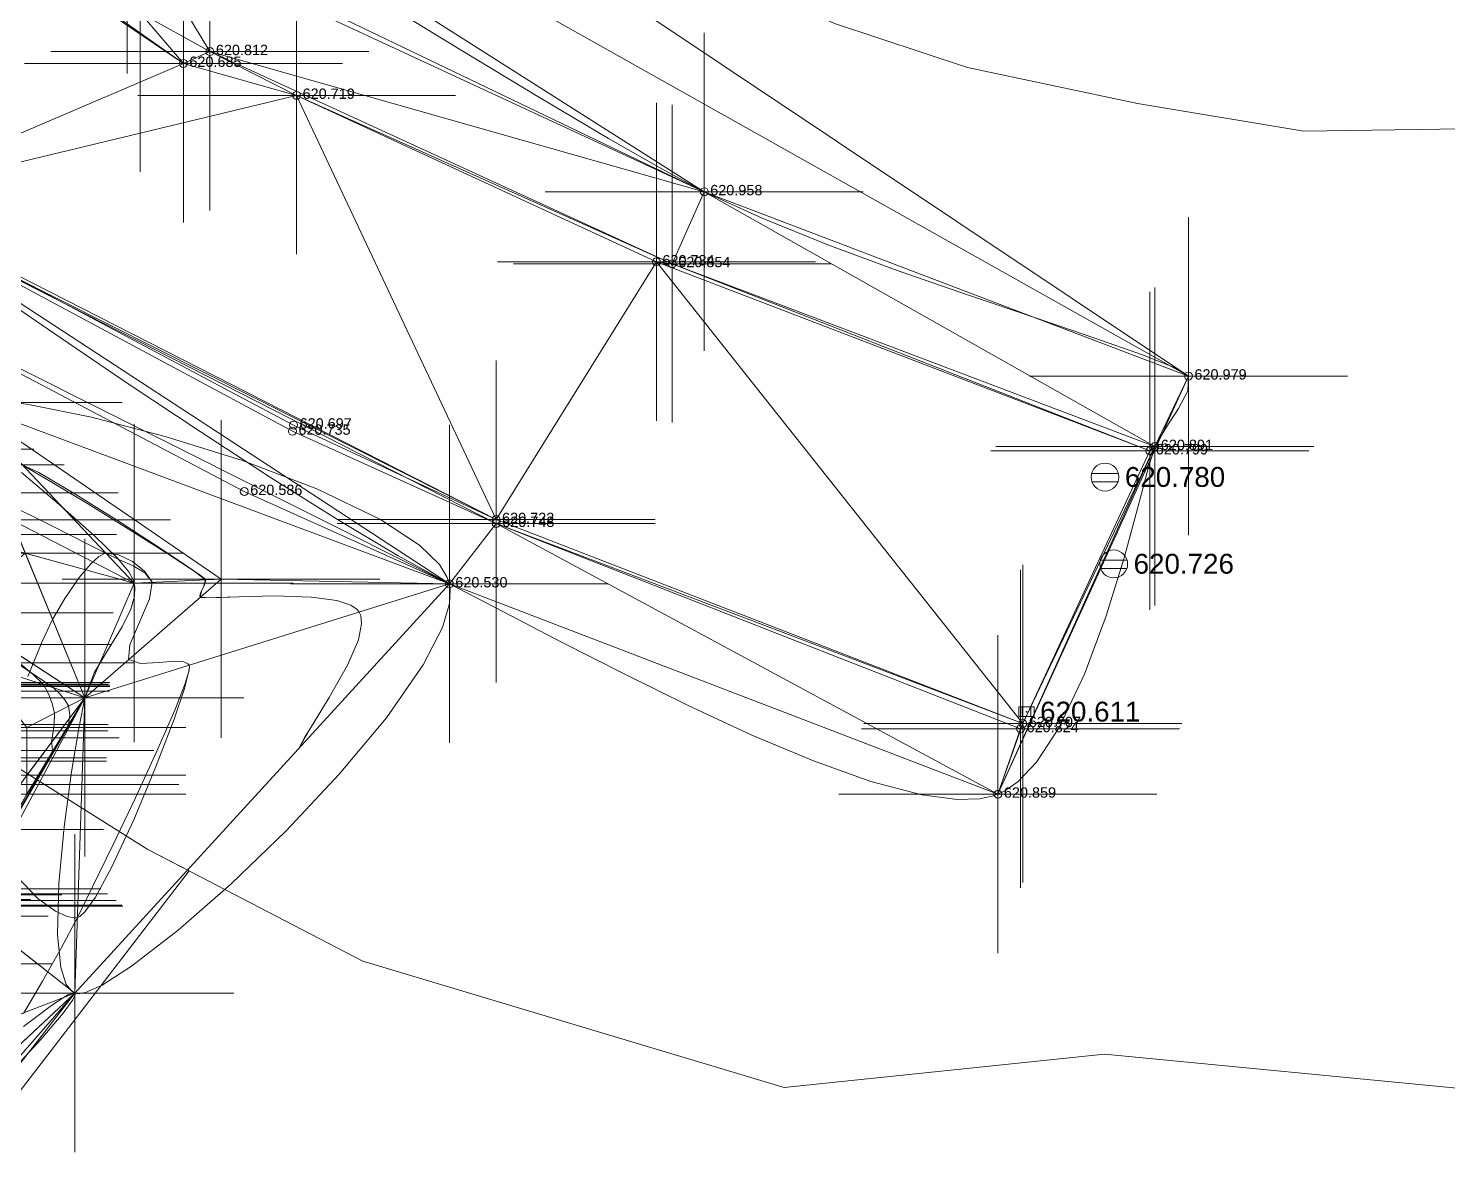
# Model space of a CAD drawing. Header units: metres. Extents: x 7511918 to 7512107, y 4692231 to 4692386.
# Drawn here: x 7512010.97 to 7512037.75, y 4692325.39 to 4692346.96 of the extents above; entities that cross this region are included whole.
import ezdxf

# ---------------------------------------------------------------- set-up
doc = ezdxf.new("R2010")
doc.units = ezdxf.units.M
for name, color, linetype, lineweight in [('Asfallt', 97, 'Continuous', 0), ('asfalt pikat', 97, 'Continuous', 0), ('E4', 36, 'Continuous', 0), ('germimi  modeli pikat', 1, 'Continuous', 0), ('germimi modeli izo hipse', 11, 'Continuous', 0), ('germimi modeli izo hipse krysore', 11, 'Continuous', 0), ('germimi modeli trek', 1, 'Continuous', 0), ('parcela', 7, 'Continuous', 0), ('Parcela Fqinje', 251, 'Continuous', 0), ('Puset fekali', 30, 'Continuous', 0), ('terreni  izohipset themelore', 211, 'Continuous', 0), ('terreni  pikat modelit', 133, 'Continuous', 0), ('terreni izohipset kryesore', 212, 'Continuous', 0), ('terreni trek modelit', 132, 'Continuous', 0), ('trotuar', 155, 'Continuous', 0), ('trotuar pikat', 155, 'Continuous', 0), ('ujmbledhes', 5, 'Continuous', 0), ('vellimi  izo kryesore', 97, 'Continuous', 0), ('vellimi  pikat', 97, 'Continuous', 0), ('vellimi  trek', 97, 'Continuous', 0), ('vellimi izo themelore', 97, 'Continuous', 0)]:
    doc.layers.add(name, color=color, linetype=linetype, lineweight=lineweight)
doc.styles.get("Standard").update_dxf_attribs({"font": 'arial.ttf'})

# ---------------------------------------------------------------- blocks, each defined once
blk = doc.blocks.new('*U18', base_point=(7512015.974, 4692339.477, 620.697))
at = {"layer": 'asfalt pikat', "linetype": 'ByBlock', "lineweight": -2}
blk.add_line((7512015.974, 4692339.477, 620.697), (7512015.974, 4692339.477, 620.697), dxfattribs=at)
blk.add_circle((7512015.974, 4692339.477, 620.697), 0.075, dxfattribs=at)
at = {"layer": 'asfalt pikat', "linetype": 'ByBlock', "insert": (7512016.0865, 4692339.507, 620.697), "char_height": 0.195, "attachment_point": 4}
blk.add_mtext('{\\C256;620.697}', dxfattribs=at)
blk = doc.blocks.new('*U19', base_point=(7512015.952, 4692339.36, 620.735))
at = {"layer": 'trotuar pikat', "linetype": 'ByBlock', "lineweight": -2}
blk.add_line((7512015.952, 4692339.36, 620.735), (7512015.952, 4692339.36, 620.735), dxfattribs=at)
blk.add_circle((7512015.952, 4692339.36, 620.735), 0.075, dxfattribs=at)
at = {"layer": 'trotuar pikat', "linetype": 'ByBlock', "insert": (7512016.0645, 4692339.39, 620.735), "char_height": 0.195, "attachment_point": 4}
blk.add_mtext('{\\C256;620.735}', dxfattribs=at)
blk = doc.blocks.new('*U20', base_point=(7512015.043, 4692338.223, 620.586))
at = {"layer": 'trotuar pikat', "linetype": 'ByBlock', "lineweight": -2}
blk.add_line((7512015.043, 4692338.223, 620.586), (7512015.043, 4692338.223, 620.586), dxfattribs=at)
blk.add_circle((7512015.043, 4692338.223, 620.586), 0.075, dxfattribs=at)
at = {"layer": 'trotuar pikat', "linetype": 'ByBlock', "insert": (7512015.1555, 4692338.253, 620.586), "char_height": 0.195, "attachment_point": 4}
blk.add_mtext('{\\C256;620.586}', dxfattribs=at)
blk = doc.blocks.new('*U21', base_point=(7512018.913, 4692336.479, 620.53))
at = {"layer": 'trotuar pikat', "linetype": 'ByBlock', "lineweight": -2}
blk.add_line((7512018.913, 4692336.479, 620.53), (7512018.913, 4692336.479, 620.53), dxfattribs=at)
blk.add_circle((7512018.913, 4692336.479, 620.53), 0.075, dxfattribs=at)
at = {"layer": 'trotuar pikat', "linetype": 'ByBlock', "insert": (7512019.0255, 4692336.509, 620.53), "char_height": 0.195, "attachment_point": 4}
blk.add_mtext('{\\C256;620.530}', dxfattribs=at)
blk = doc.blocks.new('*U22', base_point=(7512019.798, 4692337.62, 620.748))
at = {"layer": 'trotuar pikat', "linetype": 'ByBlock', "lineweight": -2}
blk.add_line((7512019.798, 4692337.62, 620.748), (7512019.798, 4692337.62, 620.748), dxfattribs=at)
blk.add_circle((7512019.798, 4692337.62, 620.748), 0.075, dxfattribs=at)
at = {"layer": 'trotuar pikat', "linetype": 'ByBlock', "insert": (7512019.9105, 4692337.65, 620.748), "char_height": 0.195, "attachment_point": 4}
blk.add_mtext('{\\C256;620.748}', dxfattribs=at)
blk = doc.blocks.new('*U23', base_point=(7512019.795, 4692337.693, 620.722))
at = {"layer": 'asfalt pikat', "linetype": 'ByBlock', "lineweight": -2}
blk.add_line((7512019.795, 4692337.693, 620.722), (7512019.795, 4692337.693, 620.722), dxfattribs=at)
blk.add_circle((7512019.795, 4692337.693, 620.722), 0.075, dxfattribs=at)
at = {"layer": 'asfalt pikat', "linetype": 'ByBlock', "insert": (7512019.9075, 4692337.723, 620.722), "char_height": 0.195, "attachment_point": 4}
blk.add_mtext('{\\C256;620.722}', dxfattribs=at)
blk = doc.blocks.new('*U24', base_point=(7512022.821, 4692342.556, 620.734))
at = {"layer": 'asfalt pikat', "linetype": 'ByBlock', "lineweight": -2}
blk.add_line((7512022.821, 4692342.556, 620.734), (7512022.821, 4692342.556, 620.734), dxfattribs=at)
blk.add_circle((7512022.821, 4692342.556, 620.734), 0.075, dxfattribs=at)
at = {"layer": 'asfalt pikat', "linetype": 'ByBlock', "insert": (7512022.9335, 4692342.586, 620.734), "char_height": 0.195, "attachment_point": 4}
blk.add_mtext('{\\C256;620.734}', dxfattribs=at)
blk = doc.blocks.new('*U25', base_point=(7512023.121, 4692342.523, 620.854))
at = {"layer": 'trotuar pikat', "linetype": 'ByBlock', "lineweight": -2}
blk.add_line((7512023.121, 4692342.523, 620.854), (7512023.121, 4692342.523, 620.854), dxfattribs=at)
blk.add_circle((7512023.121, 4692342.523, 620.854), 0.075, dxfattribs=at)
at = {"layer": 'trotuar pikat', "linetype": 'ByBlock', "insert": (7512023.2335, 4692342.553, 620.854), "char_height": 0.195, "attachment_point": 4}
blk.add_mtext('{\\C256;620.854}', dxfattribs=at)
blk = doc.blocks.new('*U26', base_point=(7512023.724, 4692343.88, 620.958))
at = {"layer": 'trotuar pikat', "linetype": 'ByBlock', "lineweight": -2}
blk.add_line((7512023.724, 4692343.88, 620.958), (7512023.724, 4692343.88, 620.958), dxfattribs=at)
blk.add_circle((7512023.724, 4692343.88, 620.958), 0.075, dxfattribs=at)
at = {"layer": 'trotuar pikat', "linetype": 'ByBlock', "insert": (7512023.8365, 4692343.91, 620.958), "char_height": 0.195, "attachment_point": 4}
blk.add_mtext('{\\C256;620.958}', dxfattribs=at)
blk = doc.blocks.new('*U27', base_point=(7512032.862, 4692340.402, 620.979))
at = {"layer": 'trotuar pikat', "linetype": 'ByBlock', "lineweight": -2}
blk.add_line((7512032.862, 4692340.402, 620.979), (7512032.862, 4692340.402, 620.979), dxfattribs=at)
blk.add_circle((7512032.862, 4692340.402, 620.979), 0.075, dxfattribs=at)
at = {"layer": 'trotuar pikat', "linetype": 'ByBlock', "insert": (7512032.9745, 4692340.432, 620.979), "char_height": 0.195, "attachment_point": 4}
blk.add_mtext('{\\C256;620.979}', dxfattribs=at)
blk = doc.blocks.new('*U28', base_point=(7512032.228, 4692339.072, 620.891))
at = {"layer": 'trotuar pikat', "linetype": 'ByBlock', "lineweight": -2}
blk.add_line((7512032.228, 4692339.072, 620.891), (7512032.228, 4692339.072, 620.891), dxfattribs=at)
blk.add_circle((7512032.228, 4692339.072, 620.891), 0.075, dxfattribs=at)
at = {"layer": 'trotuar pikat', "linetype": 'ByBlock', "insert": (7512032.3405, 4692339.102, 620.891), "char_height": 0.195, "attachment_point": 4}
blk.add_mtext('{\\C256;620.891}', dxfattribs=at)
blk = doc.blocks.new('*U29', base_point=(7512032.133, 4692338.989, 620.799))
at = {"layer": 'asfalt pikat', "linetype": 'ByBlock', "lineweight": -2}
blk.add_line((7512032.133, 4692338.989, 620.799), (7512032.133, 4692338.989, 620.799), dxfattribs=at)
blk.add_circle((7512032.133, 4692338.989, 620.799), 0.075, dxfattribs=at)
at = {"layer": 'asfalt pikat', "linetype": 'ByBlock', "insert": (7512032.2455, 4692339.019, 620.799), "char_height": 0.195, "attachment_point": 4}
blk.add_mtext('{\\C256;620.799}', dxfattribs=at)
blk = doc.blocks.new('Settling Basin - PK ujrat e zeza')
at = {"color": 21, "lineweight": 0, "flags": 128}
for points in [[(-0.95, 0.27), (0.96, 0.27)], [(-0.95, -0.33), (0.96, -0.33)]]:
    blk.add_lwpolyline(points, dxfattribs=at)
at = {"color": 21, "lineweight": 0}
blk.add_circle((0, 0), 1, dxfattribs=at)
blk = doc.blocks.new('Puset_Kan_Atmosferik')
blk.add_blockref('Settling Basin - PK ujrat e zeza', (0, 0))
blk = doc.blocks.new('*U30', base_point=(7512031.287, 4692338.495, 620.78))
at = {"layer": 'Puset fekali', "color": 0, "linetype": 'ByBlock', "lineweight": -2, "xscale": 0.2624999971783286, "yscale": 0.2624999971783286, "zscale": 0.2624999971783286}
blk.add_blockref('Puset_Kan_Atmosferik', (7512031.287, 4692338.495, 620.78), dxfattribs=at)
at = {"layer": 'Puset fekali', "linetype": 'ByBlock', "insert": (7512031.662, 4692338.495, 620.78), "char_height": 0.375, "attachment_point": 4}
blk.add_mtext('620.780', dxfattribs=at)
blk = doc.blocks.new('*U31', base_point=(7512031.452, 4692336.857, 620.726))
at = {"layer": 'Puset fekali', "color": 0, "linetype": 'ByBlock', "lineweight": -2, "xscale": 0.2624999971783286, "yscale": 0.2624999971783286, "zscale": 0.2624999971783286}
blk.add_blockref('Puset_Kan_Atmosferik', (7512031.452, 4692336.857, 620.726), dxfattribs=at)
at = {"layer": 'Puset fekali', "linetype": 'ByBlock', "insert": (7512031.827, 4692336.857, 620.726), "char_height": 0.375, "attachment_point": 4}
blk.add_mtext('620.726', dxfattribs=at)
blk = doc.blocks.new('grill2')
at = {"color": 5, "lineweight": 0}
for p, q in [((-0.95, 1.04), (-0.95, -1.04)), ((0.95, 1.04), (0.95, -1.04))]:
    blk.add_line(p, q, dxfattribs=at)
blk.add_lwpolyline([(-1.67, 1.04), (1.67, 1.04), (1.67, -1.04), (-1.67, -1.04)], close=True, dxfattribs=at)
blk.add_circle((0, 0), 0.063, dxfattribs=at)
blk = doc.blocks.new('grill')
blk.add_blockref('grill2', (0, 0))
blk = doc.blocks.new('*U32', base_point=(7512029.805, 4692334.066, 620.611))
at = {"layer": 'ujmbledhes', "color": 0, "linetype": 'ByBlock', "lineweight": -2, "xscale": 0.0868476678725996, "yscale": 0.0868476678725996, "zscale": 0.0868476678725996}
blk.add_blockref('grill', (7512029.805, 4692334.066, 620.611), dxfattribs=at)
at = {"layer": 'ujmbledhes', "linetype": 'ByBlock', "insert": (7512030.062, 4692334.066, 620.611), "char_height": 0.375, "attachment_point": 4}
blk.add_mtext('620.611', dxfattribs=at)
blk = doc.blocks.new('*U33', base_point=(7512029.736, 4692333.842, 620.707))
at = {"layer": 'asfalt pikat', "linetype": 'ByBlock', "lineweight": -2}
blk.add_line((7512029.736, 4692333.842, 620.707), (7512029.736, 4692333.842, 620.707), dxfattribs=at)
blk.add_circle((7512029.736, 4692333.842, 620.707), 0.075, dxfattribs=at)
at = {"layer": 'asfalt pikat', "linetype": 'ByBlock', "insert": (7512029.8485, 4692333.872, 620.707), "char_height": 0.195, "attachment_point": 4}
blk.add_mtext('{\\C256;620.707}', dxfattribs=at)
blk = doc.blocks.new('*U34', base_point=(7512029.694, 4692333.746, 620.824))
at = {"layer": 'trotuar pikat', "linetype": 'ByBlock', "lineweight": -2}
blk.add_line((7512029.694, 4692333.746, 620.824), (7512029.694, 4692333.746, 620.824), dxfattribs=at)
blk.add_circle((7512029.694, 4692333.746, 620.824), 0.075, dxfattribs=at)
at = {"layer": 'trotuar pikat', "linetype": 'ByBlock', "insert": (7512029.8065, 4692333.776, 620.824), "char_height": 0.195, "attachment_point": 4}
blk.add_mtext('{\\C256;620.824}', dxfattribs=at)
blk = doc.blocks.new('*U35', base_point=(7512029.266, 4692332.511, 620.859))
at = {"layer": 'trotuar pikat', "linetype": 'ByBlock', "lineweight": -2}
blk.add_line((7512029.266, 4692332.511, 620.859), (7512029.266, 4692332.511, 620.859), dxfattribs=at)
blk.add_circle((7512029.266, 4692332.511, 620.859), 0.075, dxfattribs=at)
at = {"layer": 'trotuar pikat', "linetype": 'ByBlock', "insert": (7512029.3785, 4692332.541, 620.859), "char_height": 0.195, "attachment_point": 4}
blk.add_mtext('{\\C256;620.859}', dxfattribs=at)
blk = doc.blocks.new('*U37', base_point=(7512014.394, 4692346.525, 620.812))
at = {"layer": 'trotuar pikat', "linetype": 'ByBlock', "lineweight": -2}
blk.add_line((7512014.394, 4692346.525, 620.812), (7512014.394, 4692346.525, 620.812), dxfattribs=at)
blk.add_circle((7512014.394, 4692346.525, 620.812), 0.075, dxfattribs=at)
at = {"layer": 'trotuar pikat', "linetype": 'ByBlock', "insert": (7512014.5065, 4692346.555, 620.812), "char_height": 0.195, "attachment_point": 4}
blk.add_mtext('{\\C256;620.812}', dxfattribs=at)
blk = doc.blocks.new('*U44', base_point=(7512013.894, 4692346.303, 620.685))
at = {"layer": 'asfalt pikat', "linetype": 'ByBlock', "lineweight": -2}
blk.add_line((7512013.894, 4692346.303, 620.685), (7512013.894, 4692346.303, 620.685), dxfattribs=at)
blk.add_circle((7512013.894, 4692346.303, 620.685), 0.075, dxfattribs=at)
at = {"layer": 'asfalt pikat', "linetype": 'ByBlock', "insert": (7512014.0065, 4692346.333, 620.685), "char_height": 0.195, "attachment_point": 4}
blk.add_mtext('{\\C256;620.685}', dxfattribs=at)
blk = doc.blocks.new('*U45', base_point=(7512016.031, 4692345.7, 620.719))
at = {"layer": 'asfalt pikat', "linetype": 'ByBlock', "lineweight": -2}
blk.add_line((7512016.031, 4692345.7, 620.719), (7512016.031, 4692345.7, 620.719), dxfattribs=at)
blk.add_circle((7512016.031, 4692345.7, 620.719), 0.075, dxfattribs=at)
at = {"layer": 'asfalt pikat', "linetype": 'ByBlock', "insert": (7512016.1435, 4692345.73, 620.719), "char_height": 0.195, "attachment_point": 4}
blk.add_mtext('{\\C256;620.719}', dxfattribs=at)

msp = doc.modelspace()

# ---------------------------------------------------------------- linework, layer by layer
at = {"layer": 'Asfallt'}
msp.add_polyline3d([(7512032.133, 4692338.989, 620.799), (7512022.821, 4692342.556, 620.734), (7512016.031, 4692345.7, 620.719), (7512013.894, 4692346.303, 620.685), (7512011.493, 4692347.938, 620.717), (7512009.538, 4692349.372, 620.639), (7512000.086, 4692357.084, 620.646), (7511983.357, 4692371.604, 620.635), (7511979.545, 4692367.785, 620.538), (7511993.109, 4692355.881, 620.486), (7512002.953, 4692347.506, 620.551), (7512007.926, 4692343.747, 620.612), (7512015.974, 4692339.477, 620.697), (7512019.795, 4692337.693, 620.722), (7512029.736, 4692333.842, 620.707), (7512032.133, 4692338.989, 620.799)], dxfattribs=at)
at = {"layer": 'E4'}
for points in [[(7511985.465, 4692356.412, 620.13), (7511989.434, 4692356.897, 620.629), (7511992.4, 4692354.113, 620.492), (7512004.649, 4692344.085, 620.645), (7512007.803, 4692341.526, 620.694), (7512009.739, 4692339.9, 620.701), (7512014.604, 4692336.571, 620.293), (7512012.964, 4692336.495, 618.664)], [(7512012.032, 4692334.332, 618.387), (7512012.964, 4692336.495, 618.664), (7512006.286, 4692339.943, 618.776), (7511999.424, 4692346.141, 619.116), (7511992.507, 4692351.43, 619.171), (7511985.465, 4692356.412, 620.13), (7511983.029, 4692352.493, 619.77)], [(7512005.565, 4692338.523, 618.335), (7512012.032, 4692334.332, 618.387), (7512009.997, 4692330.538, 619.22)], [(7511997.223, 4692309.646, 617.36), (7512001.945, 4692316, 617.473), (7512006.399, 4692321.759, 618.485), (7512011.847, 4692328.753, 619.211), (7512012.032, 4692334.332, 618.387)]]:
    msp.add_polyline3d(points, dxfattribs=at)
at = {"layer": 'germimi  modeli pikat', "color": 1, "linetype": 'Continuous', "lineweight": 0}
for p, q in [((7512013.075, 4692346.408, 620.804), (7512013.075, 4692348.108, 620.804)), ((7512014.394, 4692345.675, 620.812), (7512014.394, 4692347.375, 620.812)), ((7512013.894, 4692345.453, 620.685), (7512013.894, 4692347.153, 620.685)), ((7512016.031, 4692344.85, 620.719), (7512016.031, 4692346.55, 620.719)), ((7512013.044, 4692346.303, 620.685), (7512014.744, 4692346.303, 620.685)), ((7512013.544, 4692346.525, 620.812), (7512015.244, 4692346.525, 620.812)), ((7512015.181, 4692345.7, 620.719), (7512016.881, 4692345.7, 620.719)), ((7512023.724, 4692343.03, 620.958), (7512023.724, 4692344.73, 620.958)), ((7512022.874, 4692343.88, 620.958), (7512024.574, 4692343.88, 620.958)), ((7512022.821, 4692341.706, 620.734), (7512022.821, 4692343.406, 620.734)), ((7512023.121, 4692341.673, 620.854), (7512023.121, 4692343.373, 620.854)), ((7512021.971, 4692342.556, 620.734), (7512023.671, 4692342.556, 620.734)), ((7512022.271, 4692342.523, 620.854), (7512023.971, 4692342.523, 620.854)), ((7512032.862, 4692339.552, 620.979), (7512032.862, 4692341.252, 620.979)), ((7512032.012, 4692340.402, 620.979), (7512033.712, 4692340.402, 620.979)), ((7512032.133, 4692338.139, 620.799), (7512032.133, 4692339.839, 620.799)), ((7512032.228, 4692338.222, 620.891), (7512032.228, 4692339.922, 620.891)), ((7512031.378, 4692339.072, 620.891), (7512033.078, 4692339.072, 620.891)), ((7512031.283, 4692338.989, 620.799), (7512032.983, 4692338.989, 620.799)), ((7512019.795, 4692336.843, 620.722), (7512019.795, 4692338.543, 620.722)), ((7512019.798, 4692336.77, 620.748), (7512019.798, 4692338.47, 620.748)), ((7512018.945, 4692337.693, 620.722), (7512020.645, 4692337.693, 620.722)), ((7512018.948, 4692337.62, 620.748), (7512020.648, 4692337.62, 620.748)), ((7512012.964, 4692335.645, 618.664), (7512012.964, 4692337.345, 618.664)), ((7512014.604, 4692335.721, 620.293), (7512014.604, 4692337.421, 620.293)), ((7512018.913, 4692335.629, 620.53), (7512018.913, 4692337.329, 620.53)), ((7512012.114, 4692336.495, 618.664), (7512013.814, 4692336.495, 618.664)), ((7512013.754, 4692336.571, 620.293), (7512015.454, 4692336.571, 620.293)), ((7512018.063, 4692336.479, 620.53), (7512019.763, 4692336.479, 620.53)), ((7512012.032, 4692333.482, 618.387), (7512012.032, 4692335.182, 618.387)), ((7512029.694, 4692332.896, 620.824), (7512029.694, 4692334.596, 620.824)), ((7512029.736, 4692332.992, 620.707), (7512029.736, 4692334.692, 620.707)), ((7512011.182, 4692334.332, 618.387), (7512012.882, 4692334.332, 618.387)), ((7512010.087, 4692333.772, 617.006), (7512011.787, 4692333.772, 617.006)), ((7512028.844, 4692333.746, 620.824), (7512030.544, 4692333.746, 620.824)), ((7512028.886, 4692333.842, 620.707), (7512030.586, 4692333.842, 620.707)), ((7512009.485, 4692333.332, 616.991), (7512011.185, 4692333.332, 616.991)), ((7512029.266, 4692331.661, 620.859), (7512029.266, 4692333.361, 620.859)), ((7512010.089, 4692332.513, 617.006), (7512011.789, 4692332.513, 617.006)), ((7512028.416, 4692332.511, 620.859), (7512030.116, 4692332.511, 620.859)), ((7512011.847, 4692327.903, 619.211), (7512011.847, 4692329.603, 619.211)), ((7512010.997, 4692328.753, 619.211), (7512012.697, 4692328.753, 619.211))]:
    msp.add_line(p, q, dxfattribs=at)
at = {"layer": 'germimi modeli izo hipse', "color": 11, "linetype": 'Continuous', "lineweight": 0, "elevation": 620}
msp.add_lwpolyline([(7512016.074, 4692333.375), (7512016.103, 4692333.435), (7512016.187, 4692333.585), (7512016.362, 4692333.872), (7512016.647, 4692334.333), (7512016.997, 4692334.956), (7512017.196, 4692335.425), (7512017.256, 4692335.723), (7512017.24, 4692335.882), (7512017.211, 4692335.948), (7512017.174, 4692335.996), (7512017.056, 4692336.076), (7512016.79, 4692336.164), (7512016.311, 4692336.23), (7512015.615, 4692336.252), (7512014.941, 4692336.238), (7512014.509, 4692336.221), (7512014.295, 4692336.217), (7512014.221, 4692336.222), (7512014.209, 4692336.227), (7512014.202, 4692336.249), (7512014.218, 4692336.309), (7512014.276, 4692336.42), (7512014.309, 4692336.557), (7512014.098, 4692336.718), (7512013.579, 4692337.058), (7512012.873, 4692337.504), (7512012.102, 4692337.981), (7512011.387, 4692338.414), (7512010.849, 4692338.728)], dxfattribs=at)
at = {"layer": 'germimi modeli izo hipse krysore', "color": 11, "linetype": 'Continuous', "lineweight": 0}
for points, elevation in [([(7512010.874, 4692328.374), (7512011.232, 4692328.982), (7512011.587, 4692329.604), (7512011.894, 4692330.182), (7512012.187, 4692330.772), (7512012.568, 4692331.559), (7512012.987, 4692332.442), (7512013.392, 4692333.322), (7512013.73, 4692334.099), (7512013.918, 4692334.58), (7512013.993, 4692334.825), (7512014.006, 4692334.921), (7512014, 4692334.946), (7512013.977, 4692334.973), (7512013.9, 4692335.007), (7512013.728, 4692335.019), (7512013.438, 4692334.996), (7512013.081, 4692334.974), (7512012.859, 4692335.052), (7512012.882, 4692335.332), (7512013.065, 4692335.76), (7512013.256, 4692336.198), (7512013.302, 4692336.511), (7512013.168, 4692336.685), (7512012.948, 4692336.818), (7512012.688, 4692336.934), (7512012.432, 4692337.057), (7512012.103, 4692337.226), (7512011.433, 4692337.561), (7512010.536, 4692338.007)], 619), ([(7512010.712, 4692332.037), (7512011.235, 4692332.947), (7512011.59, 4692333.571), (7512011.726, 4692333.822), (7512011.752, 4692334.001), (7512011.725, 4692334.175), (7512011.659, 4692334.291), (7512011.555, 4692334.41), (7512011.437, 4692334.522), (7512011.14, 4692334.725), (7512010.454, 4692335.178)], 618)]:
    msp.add_lwpolyline(points, dxfattribs=dict(at, elevation=elevation))
at = {"layer": 'germimi modeli trek', "color": 1, "linetype": 'Continuous', "lineweight": 0}
for points in [[(7512023.724, 4692343.88, 620.958), (7512001.076, 4692358.261, 620.755), (7512012.83, 4692349.111, 620.874)], [(7512009.538, 4692349.372, 620.639), (7512007.926, 4692343.747, 620.612), (7512013.894, 4692346.303, 620.685)], [(7512013.894, 4692346.303, 620.685), (7512013.075, 4692347.258, 620.804), (7512009.538, 4692349.372, 620.639)], [(7512012.83, 4692349.111, 620.874), (7512013.075, 4692347.258, 620.804), (7512014.394, 4692346.525, 620.812)], [(7512023.724, 4692343.88, 620.958), (7512012.83, 4692349.111, 620.874), (7512014.394, 4692346.525, 620.812)], [(7512013.075, 4692347.258, 620.804), (7512013.894, 4692346.303, 620.685), (7512014.394, 4692346.525, 620.812)], [(7512016.031, 4692345.7, 620.719), (7512013.894, 4692346.303, 620.685), (7512007.926, 4692343.747, 620.612)], [(7512014.394, 4692346.525, 620.812), (7512013.894, 4692346.303, 620.685), (7512016.031, 4692345.7, 620.719)], [(7512016.031, 4692345.7, 620.719), (7512023.121, 4692342.523, 620.854), (7512014.394, 4692346.525, 620.812)], [(7512023.724, 4692343.88, 620.958), (7512014.394, 4692346.525, 620.812), (7512023.121, 4692342.523, 620.854)], [(7512016.031, 4692345.7, 620.719), (7512007.926, 4692343.747, 620.612), (7512019.795, 4692337.693, 620.722)], [(7512016.031, 4692345.7, 620.719), (7512022.821, 4692342.556, 620.734), (7512023.121, 4692342.523, 620.854)], [(7512019.795, 4692337.693, 620.722), (7512022.821, 4692342.556, 620.734), (7512016.031, 4692345.7, 620.719)], [(7512032.228, 4692339.072, 620.891), (7512023.724, 4692343.88, 620.958), (7512023.121, 4692342.523, 620.854)], [(7512032.228, 4692339.072, 620.891), (7512032.862, 4692340.402, 620.979), (7512023.724, 4692343.88, 620.958)], [(7512007.882, 4692343.688, 620.67), (7512007.119, 4692342.389, 620.714), (7512018.913, 4692336.479, 620.53)], [(7512019.795, 4692337.693, 620.722), (7512007.926, 4692343.747, 620.612), (7512007.882, 4692343.688, 620.67)], [(7512019.795, 4692337.693, 620.722), (7512007.882, 4692343.688, 620.67), (7512019.798, 4692337.62, 620.748)], [(7512007.882, 4692343.688, 620.67), (7512018.913, 4692336.479, 620.53), (7512019.798, 4692337.62, 620.748)], [(7512029.736, 4692333.842, 620.707), (7512022.821, 4692342.556, 620.734), (7512019.795, 4692337.693, 620.722)], [(7512029.736, 4692333.842, 620.707), (7512032.133, 4692338.989, 620.799), (7512022.821, 4692342.556, 620.734)], [(7512032.133, 4692338.989, 620.799), (7512023.121, 4692342.523, 620.854), (7512022.821, 4692342.556, 620.734)], [(7512023.121, 4692342.523, 620.854), (7512032.133, 4692338.989, 620.799), (7512032.228, 4692339.072, 620.891)], [(7512007.119, 4692342.389, 620.714), (7512009.739, 4692339.9, 620.701), (7512018.913, 4692336.479, 620.53)], [(7512005.565, 4692338.523, 618.335), (7512012.964, 4692336.495, 618.664), (7512006.286, 4692339.943, 618.776)], [(7512012.964, 4692336.495, 618.664), (7512009.739, 4692339.9, 620.701), (7512006.286, 4692339.943, 618.776)], [(7512014.604, 4692336.571, 620.293), (7512009.739, 4692339.9, 620.701), (7512012.964, 4692336.495, 618.664)], [(7512009.739, 4692339.9, 620.701), (7512014.604, 4692336.571, 620.293), (7512018.913, 4692336.479, 620.53)], [(7512029.266, 4692332.511, 620.859), (7512032.228, 4692339.072, 620.891), (7512029.736, 4692333.842, 620.707)], [(7512032.228, 4692339.072, 620.891), (7512032.133, 4692338.989, 620.799), (7512029.736, 4692333.842, 620.707)], [(7512005.565, 4692338.523, 618.335), (7512009.973, 4692334.989, 617.048), (7512012.032, 4692334.332, 618.387)], [(7512005.565, 4692338.523, 618.335), (7512012.032, 4692334.332, 618.387), (7512012.964, 4692336.495, 618.664)], [(7512019.798, 4692337.62, 620.748), (7512018.913, 4692336.479, 620.53), (7512029.266, 4692332.511, 620.859)], [(7512019.795, 4692337.693, 620.722), (7512019.798, 4692337.62, 620.748), (7512029.736, 4692333.842, 620.707)], [(7512019.798, 4692337.62, 620.748), (7512029.694, 4692333.746, 620.824), (7512029.736, 4692333.842, 620.707)], [(7512019.798, 4692337.62, 620.748), (7512029.266, 4692332.511, 620.859), (7512029.694, 4692333.746, 620.824)], [(7512018.913, 4692336.479, 620.53), (7512012.032, 4692334.332, 618.387), (7512011.847, 4692328.753, 619.211)], [(7512014.604, 4692336.571, 620.293), (7512012.964, 4692336.495, 618.664), (7512012.032, 4692334.332, 618.387)], [(7512018.913, 4692336.479, 620.53), (7512014.604, 4692336.571, 620.293), (7512012.032, 4692334.332, 618.387)], [(7512012.032, 4692334.332, 618.387), (7512009.973, 4692334.989, 617.048), (7512010.937, 4692333.772, 617.006)], [(7512012.032, 4692334.332, 618.387), (7512010.939, 4692332.513, 617.006), (7512005.204, 4692322.547, 618.345)], [(7512005.204, 4692322.547, 618.345), (7512011.847, 4692328.753, 619.211), (7512012.032, 4692334.332, 618.387)], [(7512012.032, 4692334.332, 618.387), (7512010.937, 4692333.772, 617.006), (7512010.939, 4692332.513, 617.006)], [(7512029.266, 4692332.511, 620.859), (7512029.736, 4692333.842, 620.707), (7512029.694, 4692333.746, 620.824)], [(7512005.204, 4692322.547, 618.345), (7512006.399, 4692321.759, 618.485), (7512011.847, 4692328.753, 619.211)]]:
    msp.add_3dface(points, dxfattribs=at)
at = {"layer": 'parcela', "elevation": 609.752}
msp.add_lwpolyline([(7512014.001, 4692331.061), (7512007.601, 4692322.736), (7511996.728, 4692308.593), (7511996.478, 4692308.808), (7511984.225, 4692318.67), (7511979.511, 4692314.209), (7511960.838, 4692336.459), (7511966.627, 4692340.808), (7511982.769, 4692353.148), (7511985.853, 4692355.253), (7512004.361, 4692337.945), (7512007.31, 4692335.187), (7512013.22, 4692331.467), (7512014.001, 4692331.061)], dxfattribs=at)
at = {"layer": 'Parcela Fqinje', "elevation": 609.752, "flags": 128}
for points in [[(7511974.444, 4692386.499), (7511982.192, 4692379.356), (7511989.322, 4692375.776), (7512002.111, 4692365.206), (7512002.731, 4692365.836), (7512004.481, 4692364.366), (7512004.091, 4692363.636), (7512019.171, 4692351.116), (7512021.061, 4692349.675), (7512021.771, 4692350.405), (7512023.541, 4692349.225), (7512023.161, 4692348.425), (7512026.181, 4692347.055), (7512028.691, 4692346.225), (7512031.9, 4692345.545), (7512035.04, 4692345.025), (7512038.46, 4692345.075)], [(7512100.154, 4692320.526), (7512099.37, 4692321.114), (7512090.4, 4692328.334), (7512084.23, 4692331.224), (7512078.21, 4692330.164), (7512066.38, 4692329.075), (7512056.28, 4692327.065), (7512044.93, 4692326.926), (7512038.19, 4692326.936), (7512031.28, 4692327.606), (7512025.23, 4692326.976), (7512017.28, 4692329.357), (7512013.22, 4692331.467), (7512007.31, 4692335.187), (7511984.021, 4692356.967), (7511973.491, 4692368.387), (7511969.121, 4692372.097), (7511960.895, 4692377.202)]]:
    msp.add_lwpolyline(points, dxfattribs=at)
at = {"layer": 'terreni  izohipset themelore', "color": 211, "linetype": 'Continuous', "lineweight": 0, "elevation": 619}
msp.add_lwpolyline([(7512010.743, 4692330.961), (7512011.148, 4692330.543), (7512011.477, 4692330.302), (7512011.703, 4692330.199), (7512011.835, 4692330.177), (7512011.894, 4692330.182), (7512011.938, 4692330.199), (7512012.042, 4692330.295), (7512012.234, 4692330.569), (7512012.539, 4692331.128), (7512012.959, 4692332.028), (7512013.37, 4692333.012), (7512013.718, 4692333.927), (7512013.913, 4692334.508), (7512013.992, 4692334.805), (7512014.006, 4692334.918), (7512014, 4692334.946), (7512013.977, 4692334.973), (7512013.9, 4692335.007), (7512013.728, 4692335.019), (7512013.438, 4692334.996), (7512013.081, 4692334.974), (7512012.859, 4692335.052), (7512012.882, 4692335.332), (7512013.065, 4692335.76), (7512013.256, 4692336.198), (7512013.302, 4692336.511), (7512013.161, 4692336.717), (7512012.93, 4692336.902), (7512012.667, 4692337.029), (7512012.432, 4692337.057), (7512012.432, 4692337.057), (7512012.39, 4692337.045), (7512012.298, 4692336.994), (7512012.146, 4692336.86), (7512011.926, 4692336.6), (7512011.655, 4692336.204), (7512011.425, 4692335.807), (7512011.231, 4692335.395), (7512010.955, 4692334.732)], dxfattribs=at)
at = {"layer": 'terreni  pikat modelit', "color": 133, "linetype": 'Continuous', "lineweight": 0}
for p, q in [((7512013.075, 4692346.408, 620.804), (7512013.075, 4692348.108, 620.804)), ((7512014.394, 4692345.675, 620.812), (7512014.394, 4692347.375, 620.812)), ((7512013.894, 4692345.453, 620.685), (7512013.894, 4692347.153, 620.685)), ((7512016.031, 4692344.85, 620.719), (7512016.031, 4692346.55, 620.719)), ((7512013.044, 4692346.303, 620.685), (7512014.744, 4692346.303, 620.685)), ((7512013.544, 4692346.525, 620.812), (7512015.244, 4692346.525, 620.812)), ((7512015.181, 4692345.7, 620.719), (7512016.881, 4692345.7, 620.719)), ((7512023.724, 4692343.03, 620.958), (7512023.724, 4692344.73, 620.958)), ((7512022.874, 4692343.88, 620.958), (7512024.574, 4692343.88, 620.958)), ((7512022.821, 4692341.706, 620.734), (7512022.821, 4692343.406, 620.734)), ((7512023.121, 4692341.673, 620.854), (7512023.121, 4692343.373, 620.854)), ((7512021.971, 4692342.556, 620.734), (7512023.671, 4692342.556, 620.734)), ((7512022.271, 4692342.523, 620.854), (7512023.971, 4692342.523, 620.854)), ((7512032.862, 4692339.552, 620.979), (7512032.862, 4692341.252, 620.979)), ((7512032.012, 4692340.402, 620.979), (7512033.712, 4692340.402, 620.979)), ((7512032.133, 4692338.139, 620.799), (7512032.133, 4692339.839, 620.799)), ((7512032.228, 4692338.222, 620.891), (7512032.228, 4692339.922, 620.891)), ((7512031.378, 4692339.072, 620.891), (7512033.078, 4692339.072, 620.891)), ((7512031.283, 4692338.989, 620.799), (7512032.983, 4692338.989, 620.799)), ((7512019.795, 4692336.843, 620.722), (7512019.795, 4692338.543, 620.722)), ((7512019.798, 4692336.77, 620.748), (7512019.798, 4692338.47, 620.748)), ((7512018.945, 4692337.693, 620.722), (7512020.645, 4692337.693, 620.722)), ((7512018.948, 4692337.62, 620.748), (7512020.648, 4692337.62, 620.748)), ((7512012.964, 4692335.645, 618.664), (7512012.964, 4692337.345, 618.664)), ((7512014.604, 4692335.721, 620.293), (7512014.604, 4692337.421, 620.293)), ((7512018.913, 4692335.629, 620.53), (7512018.913, 4692337.329, 620.53)), ((7512012.114, 4692336.495, 618.664), (7512013.814, 4692336.495, 618.664)), ((7512013.754, 4692336.571, 620.293), (7512015.454, 4692336.571, 620.293)), ((7512018.063, 4692336.479, 620.53), (7512019.763, 4692336.479, 620.53)), ((7512012.032, 4692333.482, 618.387), (7512012.032, 4692335.182, 618.387)), ((7512029.694, 4692332.896, 620.824), (7512029.694, 4692334.596, 620.824)), ((7512029.736, 4692332.992, 620.707), (7512029.736, 4692334.692, 620.707)), ((7512011.182, 4692334.332, 618.387), (7512012.882, 4692334.332, 618.387)), ((7512028.844, 4692333.746, 620.824), (7512030.544, 4692333.746, 620.824)), ((7512028.886, 4692333.842, 620.707), (7512030.586, 4692333.842, 620.707)), ((7512029.266, 4692331.661, 620.859), (7512029.266, 4692333.361, 620.859)), ((7512028.416, 4692332.511, 620.859), (7512030.116, 4692332.511, 620.859)), ((7512011.847, 4692327.903, 619.211), (7512011.847, 4692329.603, 619.211)), ((7512010.997, 4692328.753, 619.211), (7512012.697, 4692328.753, 619.211))]:
    msp.add_line(p, q, dxfattribs=at)
at = {"layer": 'terreni izohipset kryesore', "color": 212, "linetype": 'Continuous', "lineweight": 0, "elevation": 620}
msp.add_lwpolyline([(7512010.849, 4692338.728), (7512011.163, 4692338.584), (7512011.815, 4692338.199), (7512012.631, 4692337.688), (7512013.435, 4692337.167), (7512013.953, 4692336.821), (7512014.209, 4692336.641), (7512014.295, 4692336.573), (7512014.309, 4692336.557), (7512014.313, 4692336.528), (7512014.294, 4692336.458), (7512014.235, 4692336.345), (7512014.209, 4692336.227), (7512014.426, 4692336.219), (7512014.941, 4692336.238), (7512015.615, 4692336.252), (7512016.311, 4692336.23), (7512016.79, 4692336.164), (7512017.056, 4692336.076), (7512017.174, 4692335.996), (7512017.211, 4692335.948), (7512017.24, 4692335.882), (7512017.256, 4692335.723), (7512017.196, 4692335.425), (7512016.997, 4692334.956), (7512016.647, 4692334.333), (7512016.298, 4692333.769), (7512016.074, 4692333.375)], dxfattribs=at)
at = {"layer": 'terreni trek modelit', "color": 132, "linetype": 'Continuous', "lineweight": 0}
for points in [[(7512032.862, 4692340.402, 620.979), (7511984.329, 4692372.808, 620.789), (7512001.076, 4692358.261, 620.755)], [(7512032.862, 4692340.402, 620.979), (7512001.076, 4692358.261, 620.755), (7512023.724, 4692343.88, 620.958)], [(7512023.724, 4692343.88, 620.958), (7512001.076, 4692358.261, 620.755), (7512012.83, 4692349.111, 620.874)], [(7512009.538, 4692349.372, 620.639), (7512007.926, 4692343.747, 620.612), (7512013.894, 4692346.303, 620.685)], [(7512013.894, 4692346.303, 620.685), (7512013.075, 4692347.258, 620.804), (7512009.538, 4692349.372, 620.639)], [(7512012.83, 4692349.111, 620.874), (7512013.075, 4692347.258, 620.804), (7512014.394, 4692346.525, 620.812)], [(7512023.724, 4692343.88, 620.958), (7512012.83, 4692349.111, 620.874), (7512014.394, 4692346.525, 620.812)], [(7512013.075, 4692347.258, 620.804), (7512013.894, 4692346.303, 620.685), (7512014.394, 4692346.525, 620.812)], [(7512016.031, 4692345.7, 620.719), (7512013.894, 4692346.303, 620.685), (7512007.926, 4692343.747, 620.612)], [(7512014.394, 4692346.525, 620.812), (7512013.894, 4692346.303, 620.685), (7512016.031, 4692345.7, 620.719)], [(7512016.031, 4692345.7, 620.719), (7512023.121, 4692342.523, 620.854), (7512014.394, 4692346.525, 620.812)], [(7512023.724, 4692343.88, 620.958), (7512014.394, 4692346.525, 620.812), (7512023.121, 4692342.523, 620.854)], [(7512016.031, 4692345.7, 620.719), (7512007.926, 4692343.747, 620.612), (7512019.795, 4692337.693, 620.722)], [(7512016.031, 4692345.7, 620.719), (7512022.821, 4692342.556, 620.734), (7512023.121, 4692342.523, 620.854)], [(7512019.795, 4692337.693, 620.722), (7512022.821, 4692342.556, 620.734), (7512016.031, 4692345.7, 620.719)], [(7512032.228, 4692339.072, 620.891), (7512023.724, 4692343.88, 620.958), (7512023.121, 4692342.523, 620.854)], [(7512032.228, 4692339.072, 620.891), (7512032.862, 4692340.402, 620.979), (7512023.724, 4692343.88, 620.958)], [(7512007.882, 4692343.688, 620.67), (7512007.119, 4692342.389, 620.714), (7512018.913, 4692336.479, 620.53)], [(7512019.795, 4692337.693, 620.722), (7512007.926, 4692343.747, 620.612), (7512007.882, 4692343.688, 620.67)], [(7512019.795, 4692337.693, 620.722), (7512007.882, 4692343.688, 620.67), (7512019.798, 4692337.62, 620.748)], [(7512007.882, 4692343.688, 620.67), (7512018.913, 4692336.479, 620.53), (7512019.798, 4692337.62, 620.748)], [(7512029.736, 4692333.842, 620.707), (7512022.821, 4692342.556, 620.734), (7512019.795, 4692337.693, 620.722)], [(7512029.736, 4692333.842, 620.707), (7512032.133, 4692338.989, 620.799), (7512022.821, 4692342.556, 620.734)], [(7512032.133, 4692338.989, 620.799), (7512023.121, 4692342.523, 620.854), (7512022.821, 4692342.556, 620.734)], [(7512023.121, 4692342.523, 620.854), (7512032.133, 4692338.989, 620.799), (7512032.228, 4692339.072, 620.891)], [(7512007.119, 4692342.389, 620.714), (7512009.739, 4692339.9, 620.701), (7512018.913, 4692336.479, 620.53)], [(7512029.266, 4692332.511, 620.859), (7512032.862, 4692340.402, 620.979), (7512032.228, 4692339.072, 620.891)], [(7512009.739, 4692339.9, 620.701), (7512009.336, 4692330.726, 619.295), (7512012.032, 4692334.332, 618.387)], [(7512012.964, 4692336.495, 618.664), (7512009.739, 4692339.9, 620.701), (7512012.032, 4692334.332, 618.387)], [(7512009.739, 4692339.9, 620.701), (7512014.604, 4692336.571, 620.293), (7512018.913, 4692336.479, 620.53)], [(7512012.964, 4692336.495, 618.664), (7512014.604, 4692336.571, 620.293), (7512009.739, 4692339.9, 620.701)], [(7512029.266, 4692332.511, 620.859), (7512032.228, 4692339.072, 620.891), (7512029.736, 4692333.842, 620.707)], [(7512032.228, 4692339.072, 620.891), (7512032.133, 4692338.989, 620.799), (7512029.736, 4692333.842, 620.707)], [(7512019.798, 4692337.62, 620.748), (7512018.913, 4692336.479, 620.53), (7512029.266, 4692332.511, 620.859)], [(7512019.795, 4692337.693, 620.722), (7512019.798, 4692337.62, 620.748), (7512029.736, 4692333.842, 620.707)], [(7512019.798, 4692337.62, 620.748), (7512029.694, 4692333.746, 620.824), (7512029.736, 4692333.842, 620.707)], [(7512019.798, 4692337.62, 620.748), (7512029.266, 4692332.511, 620.859), (7512029.694, 4692333.746, 620.824)], [(7512018.913, 4692336.479, 620.53), (7512012.032, 4692334.332, 618.387), (7512011.847, 4692328.753, 619.211)], [(7512012.964, 4692336.495, 618.664), (7512012.032, 4692334.332, 618.387), (7512014.604, 4692336.571, 620.293)], [(7512018.913, 4692336.479, 620.53), (7512014.604, 4692336.571, 620.293), (7512012.032, 4692334.332, 618.387)], [(7512011.847, 4692328.753, 619.211), (7512012.032, 4692334.332, 618.387), (7512009.336, 4692330.726, 619.295)], [(7512029.266, 4692332.511, 620.859), (7512029.736, 4692333.842, 620.707), (7512029.694, 4692333.746, 620.824)], [(7512011.847, 4692328.753, 619.211), (7512009.336, 4692330.726, 619.295), (7512006.829, 4692326.832, 618.303)], [(7512007.149, 4692323.377, 618.623), (7512011.847, 4692328.753, 619.211), (7512006.829, 4692326.832, 618.303)]]:
    msp.add_3dface(points, dxfattribs=at)
at = {"layer": 'trotuar'}
msp.add_polyline3d([(7512032.228, 4692339.072, 620.891), (7512023.121, 4692342.523, 620.854), (7512014.394, 4692346.525, 620.812), (7512013.075, 4692347.258, 620.804), (7512009.657, 4692349.561, 620.774), (7512000.141, 4692357.166, 620.72), (7511983.346, 4692371.786, 620.769), (7511984.329, 4692372.808, 620.789), (7512001.076, 4692358.261, 620.755), (7512011.217, 4692350.231, 620.873), (7512012.83, 4692349.111, 620.874), (7512015.201, 4692347.835, 620.873), (7512023.724, 4692343.88, 620.958), (7512032.862, 4692340.402, 620.979)], close=True, dxfattribs=at)
msp.add_polyline3d([(7512029.694, 4692333.746, 620.824), (7512029.266, 4692332.511, 620.859), (7512018.913, 4692336.479, 620.53), (7512015.043, 4692338.223, 620.586), (7512007.119, 4692342.389, 620.714), (7512002.147, 4692346.142, 620.702), (7511989.307, 4692357.115, 620.517), (7511984.282, 4692361.934, 620.43), (7511982.587, 4692363.023, 620.663), (7511978.442, 4692366.69, 620.705), (7511979.442, 4692367.719, 620.678), (7511983.424, 4692364.13, 620.637), (7511984.966, 4692362.746, 620.509), (7511989.669, 4692358.793, 620.577), (7512002.925, 4692347.45, 620.649), (7512007.882, 4692343.688, 620.67), (7512015.952, 4692339.36, 620.735), (7512019.798, 4692337.62, 620.748), (7512029.694, 4692333.746, 620.824)], dxfattribs=at)
at = {"layer": 'vellimi  izo kryesore', "color": 97, "linetype": 'Continuous', "lineweight": 0, "elevation": -1}
msp.add_lwpolyline([(7512010.66, 4692331.979), (7512011.028, 4692332.619), (7512011.31, 4692333.115), (7512011.425, 4692333.322), (7512011.418, 4692333.408), (7512011.407, 4692333.496), (7512011.426, 4692333.61), (7512011.457, 4692333.822), (7512011.459, 4692334.039), (7512011.418, 4692334.225), (7512011.348, 4692334.406), (7512011.253, 4692334.581), (7512011.057, 4692334.769), (7512010.789, 4692334.994)], dxfattribs=at)
at = {"layer": 'vellimi  pikat', "color": 97, "linetype": 'Continuous', "lineweight": 0}
for p, q in [((7512012.83, 4692346.111), (7512012.83, 4692352.111)), ((7512013.075, 4692344.258), (7512013.075, 4692350.258)), ((7512014.394, 4692343.525), (7512014.394, 4692349.525)), ((7512013.894, 4692343.303), (7512013.894, 4692349.303)), ((7512016.031, 4692342.7), (7512016.031, 4692348.7)), ((7512023.724, 4692340.88), (7512023.724, 4692346.88)), ((7512010.894, 4692346.303), (7512016.894, 4692346.303)), ((7512011.394, 4692346.525), (7512017.394, 4692346.525)), ((7512013.031, 4692345.7), (7512019.031, 4692345.7)), ((7512022.821, 4692339.556), (7512022.821, 4692345.556)), ((7512023.121, 4692339.523), (7512023.121, 4692345.523)), ((7512020.724, 4692343.88), (7512026.724, 4692343.88)), ((7512032.862, 4692337.402), (7512032.862, 4692343.402)), ((7512019.821, 4692342.556), (7512025.821, 4692342.556)), ((7512020.121, 4692342.523), (7512026.121, 4692342.523)), ((7512032.133, 4692335.989), (7512032.133, 4692341.989)), ((7512032.228, 4692336.072), (7512032.228, 4692342.072)), ((7512019.795, 4692334.693), (7512019.795, 4692340.693)), ((7512019.798, 4692334.62), (7512019.798, 4692340.62)), ((7512029.862, 4692340.402), (7512035.862, 4692340.402)), ((7512006.739, 4692339.9), (7512012.739, 4692339.9)), ((7512014.604, 4692333.571), (7512014.604, 4692339.571)), ((7512012.964, 4692333.495), (7512012.964, 4692339.495)), ((7512018.913, 4692333.479), (7512018.913, 4692339.479)), ((7512029.228, 4692339.072), (7512035.228, 4692339.072)), ((7512005.073, 4692339.02, -1.67), (7512011.073, 4692339.02, -1.67)), ((7512029.133, 4692338.989), (7512035.133, 4692338.989)), ((7512005.642, 4692338.726, -1.715), (7512011.642, 4692338.726, -1.715)), ((7512006.664, 4692338.199, -1.721), (7512012.664, 4692338.199, -1.721)), ((7512007.649, 4692337.69, -1.08), (7512013.649, 4692337.69, -1.08)), ((7512016.795, 4692337.693), (7512022.795, 4692337.693)), ((7512016.798, 4692337.62), (7512022.798, 4692337.62)), ((7512006.63, 4692337.409, -1.803), (7512012.63, 4692337.409, -1.803)), ((7512012.032, 4692331.332), (7512012.032, 4692337.332)), ((7512007.909, 4692337.058, -0.947), (7512013.909, 4692337.058, -0.947)), ((7512029.694, 4692330.746), (7512029.694, 4692336.746)), ((7512029.736, 4692330.842), (7512029.736, 4692336.842)), ((7512009.964, 4692336.495), (7512015.964, 4692336.495)), ((7512011.604, 4692336.571), (7512017.604, 4692336.571)), ((7512015.913, 4692336.479), (7512021.913, 4692336.479)), ((7512006.565, 4692335.931, -1.726), (7512012.565, 4692335.931, -1.726)), ((7512006.539, 4692335.337, -2.827), (7512012.539, 4692335.337, -2.827)), ((7512029.266, 4692329.511), (7512029.266, 4692335.511)), ((7512006.973, 4692334.989, -2.641), (7512012.973, 4692334.989, -2.641)), ((7512006.473, 4692334.589, -2.901), (7512012.473, 4692334.589, -2.901)), ((7512006.504, 4692334.544, -2.896), (7512012.504, 4692334.544, -2.896)), ((7512006.505, 4692334.571, -2.9), (7512012.505, 4692334.571, -2.9)), ((7512006.507, 4692334.616, -2.903), (7512012.507, 4692334.616, -2.903)), ((7512006.5, 4692334.457, -3.737), (7512012.5, 4692334.457, -3.737)), ((7512009.032, 4692334.332), (7512015.032, 4692334.332)), ((7512006.467, 4692333.706, -9.374), (7512012.467, 4692333.706, -9.374)), ((7512006.472, 4692333.823, -8.98), (7512012.472, 4692333.823, -8.98)), ((7512007.937, 4692333.772, -1.911), (7512013.937, 4692333.772, -1.911)), ((7512026.694, 4692333.746), (7512032.694, 4692333.746)), ((7512026.736, 4692333.842), (7512032.736, 4692333.842)), ((7512006.681, 4692333.572, -9.219), (7512012.681, 4692333.572, -9.219)), ((7512006.445, 4692333.199, -9.295), (7512012.445, 4692333.199, -9.295)), ((7512007.335, 4692333.332, -2.194), (7512013.335, 4692333.332, -2.194)), ((7512006.442, 4692333.134, -8.961), (7512012.442, 4692333.134, -8.961)), ((7512007.806, 4692332.693, -1.797), (7512013.806, 4692332.693, -1.797)), ((7512007.938, 4692332.869, -1.749), (7512013.938, 4692332.869, -1.749)), ((7512007.939, 4692332.513, -1.8), (7512013.939, 4692332.513, -1.8)), ((7512026.266, 4692332.511), (7512032.266, 4692332.511)), ((7512006.385, 4692331.844, -2.527), (7512012.385, 4692331.844, -2.527)), ((7512011.847, 4692325.753), (7512011.847, 4692331.753)), ((7512005.017, 4692330.524, -6.59), (7512011.017, 4692330.524, -6.59)), ((7512005.6, 4692330.613, -2.332), (7512011.6, 4692330.613, -2.332)), ((7512006.336, 4692330.726, -2.369), (7512012.336, 4692330.726, -2.369)), ((7512006.46, 4692330.629, -2.361), (7512012.46, 4692330.629, -2.361)), ((7512006.622, 4692330.502, -2.343), (7512012.622, 4692330.502, -2.343)), ((7512005.342, 4692330.21, -2.292), (7512011.342, 4692330.21, -2.292)), ((7512006.732, 4692330.415, -1.994), (7512012.732, 4692330.415, -1.994)), ((7512006.753, 4692330.398, -0.908), (7512012.753, 4692330.398, -0.908)), ((7512005.423, 4692329.308, -2.057), (7512011.423, 4692329.308, -2.057)), ((7512008.847, 4692328.753), (7512014.847, 4692328.753))]:
    msp.add_line(p, q, dxfattribs=at)
at = {"layer": 'vellimi  trek', "color": 97, "linetype": 'Continuous', "lineweight": 0}
for points in [[(7512001.076, 4692358.261), (7512012.83, 4692349.111), (7512023.724, 4692343.88)], [(7512013.894, 4692346.303), (7512009.538, 4692349.372), (7512007.926, 4692343.747)], [(7512013.894, 4692346.303), (7512013.075, 4692347.258), (7512009.538, 4692349.372)], [(7512012.83, 4692349.111), (7512013.075, 4692347.258), (7512014.394, 4692346.525)], [(7512023.724, 4692343.88), (7512012.83, 4692349.111), (7512014.394, 4692346.525)], [(7512013.075, 4692347.258), (7512013.894, 4692346.303), (7512014.394, 4692346.525)], [(7512016.031, 4692345.7), (7512013.894, 4692346.303), (7512007.926, 4692343.747)], [(7512013.894, 4692346.303), (7512016.031, 4692345.7), (7512014.394, 4692346.525)], [(7512023.724, 4692343.88), (7512014.394, 4692346.525), (7512023.121, 4692342.523)], [(7512014.394, 4692346.525), (7512016.031, 4692345.7), (7512023.121, 4692342.523)], [(7512019.795, 4692337.693), (7512016.031, 4692345.7), (7512007.926, 4692343.747)], [(7512016.031, 4692345.7), (7512022.821, 4692342.556), (7512023.121, 4692342.523)], [(7512019.795, 4692337.693), (7512022.821, 4692342.556), (7512016.031, 4692345.7)], [(7512032.228, 4692339.072), (7512023.724, 4692343.88), (7512023.121, 4692342.523)], [(7512032.228, 4692339.072), (7512032.862, 4692340.402), (7512023.724, 4692343.88)], [(7512007.882, 4692343.688), (7512007.119, 4692342.389), (7512018.913, 4692336.479)], [(7512019.795, 4692337.693), (7512007.926, 4692343.747), (7512007.882, 4692343.688)], [(7512007.882, 4692343.688), (7512018.913, 4692336.479), (7512019.798, 4692337.62)], [(7512007.882, 4692343.688), (7512019.798, 4692337.62), (7512019.795, 4692337.693)], [(7512019.795, 4692337.693), (7512029.736, 4692333.842), (7512022.821, 4692342.556)], [(7512032.133, 4692338.989), (7512023.121, 4692342.523), (7512022.821, 4692342.556)], [(7512029.736, 4692333.842), (7512032.133, 4692338.989), (7512022.821, 4692342.556)], [(7512023.121, 4692342.523), (7512032.133, 4692338.989), (7512032.228, 4692339.072)], [(7512007.119, 4692342.389), (7512009.739, 4692339.9), (7512018.913, 4692336.479)], [(7512009.739, 4692339.9), (7512014.604, 4692336.571), (7512018.913, 4692336.479)], [(7512014.604, 4692336.571), (7512009.739, 4692339.9), (7512012.964, 4692336.495)], [(7512012.964, 4692336.495), (7512009.739, 4692339.9), (7512010.649, 4692337.69, -1.08)], [(7512029.266, 4692332.511), (7512032.228, 4692339.072), (7512029.736, 4692333.842)], [(7512029.736, 4692333.842), (7512032.228, 4692339.072), (7512032.133, 4692338.989)], [(7512012.964, 4692336.495), (7512010.649, 4692337.69, -1.08), (7512010.909, 4692337.058, -0.947)], [(7512029.266, 4692332.511), (7512019.798, 4692337.62), (7512018.913, 4692336.479)], [(7512019.795, 4692337.693), (7512019.798, 4692337.62), (7512029.736, 4692333.842)], [(7512029.694, 4692333.746), (7512029.736, 4692333.842), (7512019.798, 4692337.62)], [(7512029.694, 4692333.746), (7512019.798, 4692337.62), (7512029.266, 4692332.511)], [(7512009.565, 4692335.931, -1.726), (7512012.032, 4692334.332), (7512010.909, 4692337.058, -0.947)], [(7512012.964, 4692336.495), (7512010.909, 4692337.058, -0.947), (7512012.032, 4692334.332)], [(7512018.913, 4692336.479), (7512012.032, 4692334.332), (7512011.847, 4692328.753)], [(7512014.604, 4692336.571), (7512012.964, 4692336.495), (7512012.032, 4692334.332)], [(7512014.604, 4692336.571), (7512012.032, 4692334.332), (7512018.913, 4692336.479)], [(7512009.565, 4692335.931, -1.726), (7512009.973, 4692334.989, -2.641), (7512012.032, 4692334.332)], [(7512010.937, 4692333.772, -1.911), (7512012.032, 4692334.332), (7512009.973, 4692334.989, -2.641)], [(7512012.032, 4692334.332), (7512009.753, 4692330.398, -0.908), (7512011.847, 4692328.753)], [(7512012.032, 4692334.332), (7512010.939, 4692332.513, -1.8), (7512009.753, 4692330.398, -0.908)], [(7512010.937, 4692333.772, -1.911), (7512010.938, 4692332.869, -1.749), (7512012.032, 4692334.332)], [(7512010.939, 4692332.513, -1.8), (7512012.032, 4692334.332), (7512010.938, 4692332.869, -1.749)], [(7512029.694, 4692333.746), (7512029.266, 4692332.511), (7512029.736, 4692333.842)], [(7512007.931, 4692327.254, -0.141), (7512011.847, 4692328.753), (7512009.753, 4692330.398, -0.908)], [(7512011.847, 4692328.753), (7512007.065, 4692324.285, 0.049), (7512007.149, 4692323.377, -0.033)], [(7512007.931, 4692327.254, -0.141), (7512007.065, 4692324.285, 0.049), (7512011.847, 4692328.753)]]:
    msp.add_3dface(points, dxfattribs=at)
at = {"layer": 'vellimi izo themelore', "color": 97, "linetype": 'Continuous', "lineweight": 0}
for points in [[(7512010.404, 4692341.925), (7512011.584, 4692341.115), (7512012.872, 4692340.244), (7512014.209, 4692339.354), (7512015.538, 4692338.49), (7512016.803, 4692337.694), (7512017.947, 4692337.009), (7512018.913, 4692336.479), (7512019.921, 4692335.958), (7512021.032, 4692335.381), (7512022.211, 4692334.779), (7512023.421, 4692334.184), (7512024.624, 4692333.627), (7512025.784, 4692333.139), (7512026.866, 4692332.752), (7512027.831, 4692332.498), (7512028.495, 4692332.41), (7512028.917, 4692332.423), (7512029.158, 4692332.473), (7512029.266, 4692332.511), (7512029.394, 4692332.573), (7512029.641, 4692332.745), (7512029.992, 4692333.112), (7512030.423, 4692333.768), (7512030.901, 4692334.773), (7512031.309, 4692335.879), (7512031.647, 4692336.974), (7512031.914, 4692337.946), (7512032.108, 4692338.683), (7512032.228, 4692339.072), (7512032.439, 4692339.434), (7512032.677, 4692339.792), (7512032.85, 4692340.122), (7512032.862, 4692340.402), (7512032.612, 4692340.559), (7512031.997, 4692340.802), (7512031.093, 4692341.12), (7512029.974, 4692341.498), (7512028.712, 4692341.926), (7512027.382, 4692342.391), (7512026.058, 4692342.879), (7512024.814, 4692343.38), (7512023.724, 4692343.88), (7512022.969, 4692344.285), (7512021.918, 4692344.887), (7512020.615, 4692345.659), (7512019.104, 4692346.574), (7512017.427, 4692347.604)], [(7512010.84, 4692338.58), (7512011.546, 4692337.977), (7512012.217, 4692337.389), (7512012.646, 4692336.97), (7512012.865, 4692336.704), (7512012.946, 4692336.558), (7512012.964, 4692336.495), (7512012.964, 4692336.495), (7512012.974, 4692336.413), (7512012.968, 4692336.248), (7512012.903, 4692336), (7512012.74, 4692335.668), (7512012.473, 4692335.242), (7512012.21, 4692334.799), (7512012.032, 4692334.332), (7512011.925, 4692333.787), (7512011.783, 4692332.93), (7512011.643, 4692331.897), (7512011.542, 4692330.827), (7512011.518, 4692329.855), (7512011.579, 4692329.24), (7512011.683, 4692328.92), (7512011.785, 4692328.79), (7512011.847, 4692328.753), (7512011.9, 4692328.742), (7512012.046, 4692328.765), (7512012.358, 4692328.904), (7512012.917, 4692329.263), (7512013.793, 4692329.942), (7512014.79, 4692330.815), (7512015.831, 4692331.819), (7512016.835, 4692332.886), (7512017.724, 4692333.951), (7512018.419, 4692334.949), (7512018.783, 4692335.654), (7512018.917, 4692336.107), (7512018.931, 4692336.365), (7512018.913, 4692336.479), (7512018.872, 4692336.6), (7512018.724, 4692336.845), (7512018.35, 4692337.212), (7512017.614, 4692337.696), (7512016.409, 4692338.276), (7512015.009, 4692338.806), (7512013.548, 4692339.263), (7512012.158, 4692339.624), (7512010.971, 4692339.866), (7512010.257, 4692339.958)], [(7512010.456, 4692327.07), (7512011.2, 4692327.879), (7512011.627, 4692328.38), (7512011.809, 4692328.632), (7512011.852, 4692328.729), (7512011.847, 4692328.753), (7512011.821, 4692328.761), (7512011.713, 4692328.722), (7512011.43, 4692328.543), (7512010.876, 4692328.123)]]:
    msp.add_lwpolyline(points, dxfattribs=at)

# ---------------------------------------------------------------- block references
at = {"layer": 'asfalt pikat'}
for name, p in [('*U44', (7512013.894, 4692346.303, 620.685)), ('*U45', (7512016.031, 4692345.7, 620.719)), ('*U24', (7512022.821, 4692342.556, 620.734)), ('*U18', (7512015.974, 4692339.477, 620.697)), ('*U29', (7512032.133, 4692338.989, 620.799)), ('*U23', (7512019.795, 4692337.693, 620.722)), ('*U33', (7512029.736, 4692333.842, 620.707))]:
    msp.add_blockref(name, p, dxfattribs=at)
at = {"layer": 'Puset fekali'}
for name, p in [('*U30', (7512031.287, 4692338.495, 620.78)), ('*U31', (7512031.452, 4692336.857, 620.726))]:
    msp.add_blockref(name, p, dxfattribs=at)
at = {"layer": 'trotuar pikat'}
for name, p in [('*U37', (7512014.394, 4692346.525, 620.812)), ('*U26', (7512023.724, 4692343.88, 620.958)), ('*U25', (7512023.121, 4692342.523, 620.854)), ('*U27', (7512032.862, 4692340.402, 620.979)), ('*U19', (7512015.952, 4692339.36, 620.735)), ('*U28', (7512032.228, 4692339.072, 620.891)), ('*U20', (7512015.043, 4692338.223, 620.586)), ('*U22', (7512019.798, 4692337.62, 620.748)), ('*U21', (7512018.913, 4692336.479, 620.53)), ('*U34', (7512029.694, 4692333.746, 620.824)), ('*U35', (7512029.266, 4692332.511, 620.859))]:
    msp.add_blockref(name, p, dxfattribs=at)
at = {"layer": 'ujmbledhes'}
msp.add_blockref('*U32', (7512029.805, 4692334.066, 620.611), dxfattribs=at)

doc.saveas('drawing.dxf')
